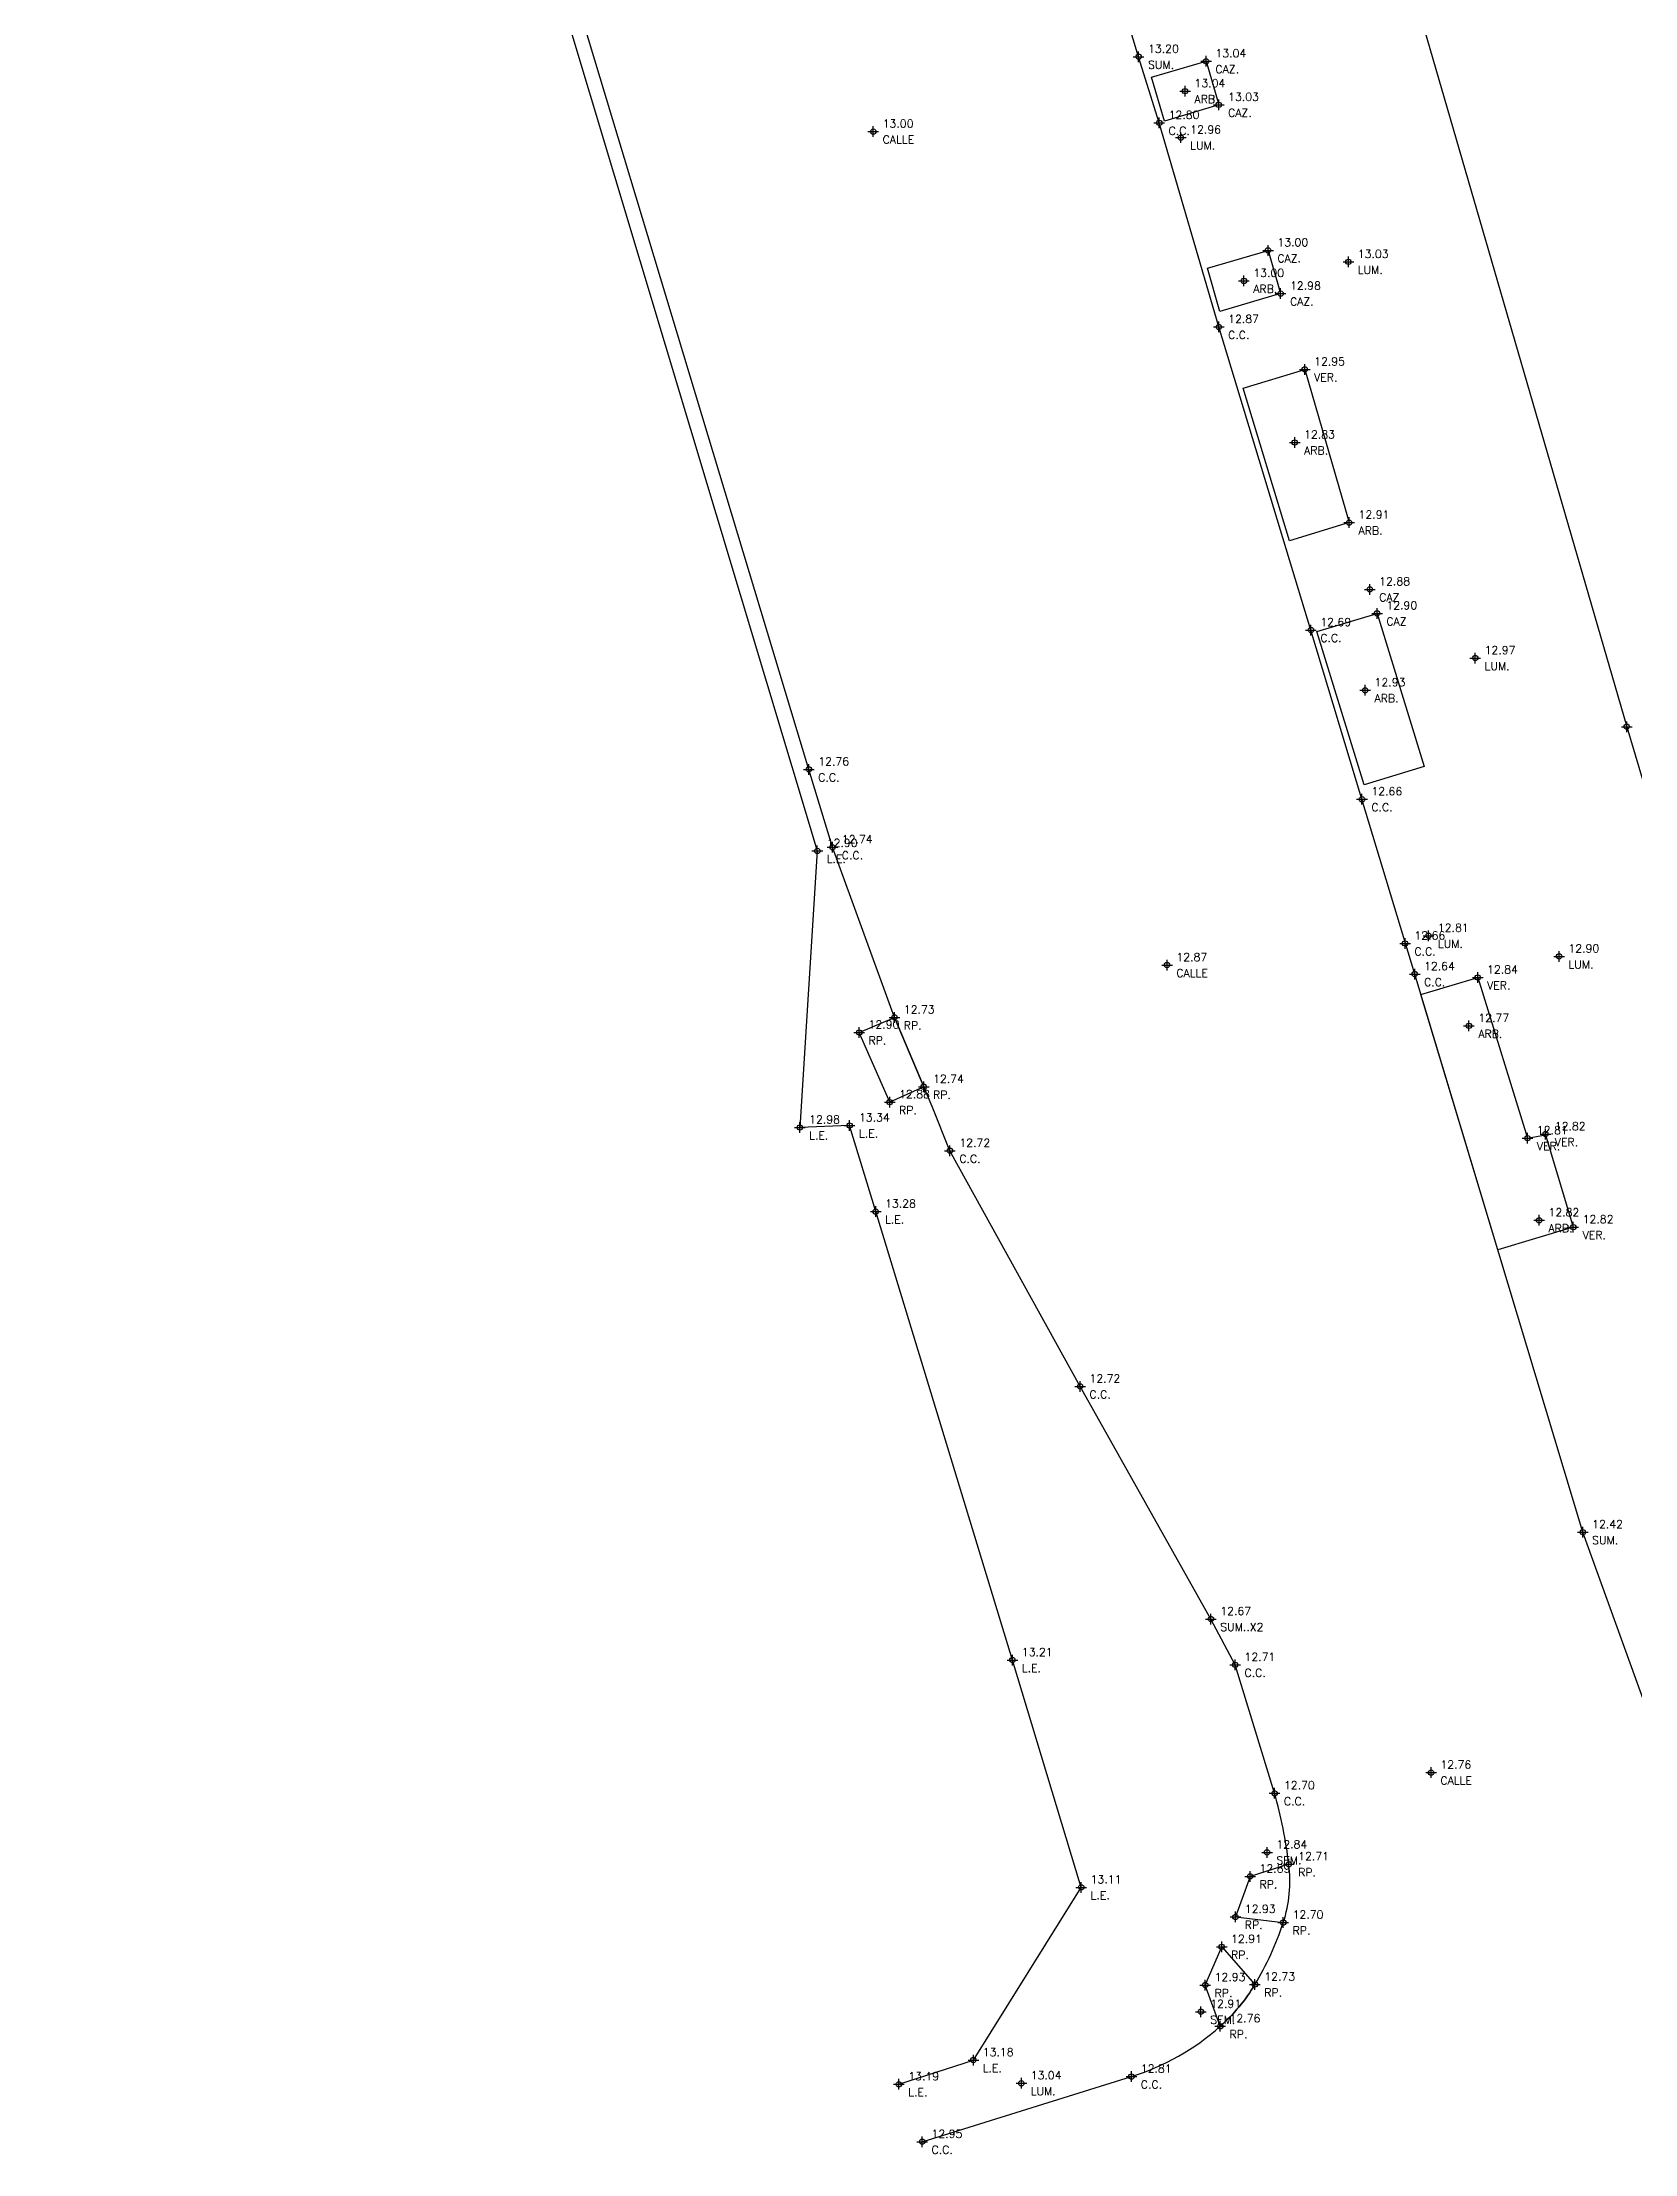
# Model space of a CAD drawing. Header units: metres. Extents: x 27389 to 27997, y 69801 to 70692.
# Drawn here: x 27672.8 to 27732.5, y 70354.8 to 70434 of the extents above; entities that cross this region are included whole.
import ezdxf

# ---------------------------------------------------------------- set-up
doc = ezdxf.new("R2010")
doc.units = ezdxf.units.M
for name, color, linetype in [('C.C.', 1, 'Continuous'), ('CAZ.', 3, 'Continuous'), ('L.E.', 130, 'Continuous'), ('Mro AU.', 8, 'Continuous'), ('RAMPAS', 5, 'Continuous'), ('VER.', 2, 'Continuous')]:
    doc.layers.add(name, color=color, linetype=linetype)
doc.styles.get("Standard").update_dxf_attribs({"font": 'simplex.shx'})

# ---------------------------------------------------------------- blocks, each defined once
blk = doc.blocks.new('*U5')
at = {"color": 0, "linetype": 'ByBlock', "lineweight": -2, "transparency": 16777216}
for p, q in [((-1, 0), (1, 0)), ((0, -1), (0, 1))]:
    blk.add_line(p, q, dxfattribs=at)
blk.add_circle((0, 0), 0.5, dxfattribs=at)

msp = doc.modelspace()

# ---------------------------------------------------------------- linework, layer by layer
at = {"layer": 'C.C.', "flags": 128}
for points in [[(27749.662, 70371.436), (27742.932, 70367.952, -0.102186), (27738.68, 70367.1, -0.144233), (27735.657, 70368.01, -0.06504), (27733.553, 70369.814), (27730.535, 70378.154), (27724.232, 70399.077), (27722.257, 70405.632), (27720.344, 70411.977), (27716.889, 70423.339), (27714.657, 70430.992), (27713.884, 70433.469), (27709.578, 70447.712), (27705.774, 70460.283), (27699.972, 70479.448), (27695.481, 70494.225), (27690.943, 70509.321), (27686.984, 70522.268), (27682.288, 70537.866), (27678.045, 70551.945), (27675.744, 70560.044), (27674.766, 70565.804)], [(27705.77, 70355.299), (27713.614, 70357.744, 0.107002), (27716.942, 70359.629, 0.074682), (27718.242, 70361.194, 0.057607), (27719.305, 70363.518, 0.109501), (27719.515, 70365.704, 0.038005), (27718.98, 70368.366), (27717.502, 70373.18), (27716.593, 70374.898), (27711.69, 70383.618), (27706.811, 70392.453), (27706.138, 70394.116), (27705.825, 70394.852), (27704.73, 70397.452), (27702.406, 70403.83), (27701.523, 70406.751), (27685.231, 70460.738)]]:
    msp.add_lwpolyline(points, format="xyb", dxfattribs=at)
at = {"layer": 'CAZ.', "flags": 128}
for points in [[(27716.411, 70433.302), (27716.888, 70431.667), (27714.848, 70431.05), (27714.367, 70432.706)], [(27718.734, 70426.211), (27719.207, 70424.589), (27716.926, 70423.924), (27716.459, 70425.547)]]:
    msp.add_lwpolyline(points, close=True, dxfattribs=at)
at = {"layer": 'CAZ.'}
for points in [[(27720.112, 70421.748), (27721.777, 70416.004), (27719.536, 70415.322), (27717.796, 70421.044)], [(27722.82, 70412.601), (27724.585, 70406.856), (27722.334, 70406.177), (27720.569, 70411.922)]]:
    msp.add_lwpolyline(points, close=True, dxfattribs=at)
at = {"layer": 'L.E.', "flags": 128}
for points in [[(27679.487, 70607.323), (27676.24, 70606.778), (27677.691, 70597.385), (27674.449, 70596.4), (27679.439, 70579.975), (27687.207, 70554.532), (27713.607, 70468.915), (27718.533, 70452.625), (27724.578, 70434.56), (27732.182, 70408.351), (27741.769, 70376.124), (27746.818, 70374.111), (27748.748, 70374.953)], [(27704.896, 70357.456), (27707.687, 70358.361), (27711.732, 70364.837), (27709.153, 70373.358), (27704.026, 70390.172), (27703.048, 70393.402), (27701.181, 70393.327)]]:
    msp.add_lwpolyline(points, dxfattribs=at)
at = {"layer": 'Mro AU.', "flags": 128}
msp.add_lwpolyline([(27655.255, 70559.891), (27659.039, 70555.34), (27660.824, 70549.39), (27664.69, 70532.302), (27667.966, 70518.35), (27667.225, 70518.114), (27667.353, 70517.017), (27668.233, 70517.247), (27672.257, 70502.074), (27679.038, 70479.422), (27684.77, 70460.499), (27701.838, 70403.693), (27701.181, 70393.327)], dxfattribs=at)
at = {"layer": 'RAMPAS', "flags": 128}
msp.add_lwpolyline([(27704.73, 70397.452), (27705.825, 70394.852), (27704.552, 70394.274), (27703.408, 70396.889)], close=True, dxfattribs=at)
for points in [[(27719.515, 70365.704), (27718.066, 70365.248), (27717.513, 70363.73), (27719.305, 70363.518, 0.109501)], [(27716.942, 70359.629), (27716.381, 70361.176), (27716.999, 70362.608), (27718.242, 70361.194, -0.074682)]]:
    msp.add_lwpolyline(points, format="xyb", close=True, dxfattribs=at)
at = {"layer": 'VER.', "flags": 128}
msp.add_lwpolyline([(27724.464, 70398.307), (27726.596, 70398.949), (27728.463, 70392.927), (27729.135, 70393.055), (27730.179, 70389.589), (27727.347, 70388.736)], close=True, dxfattribs=at)

# ---------------------------------------------------------------- block references
at = {"layer": 'VER.', "color": 1, "xscale": 0.2, "yscale": 0.2, "zscale": 0.2}
for p in [(27713.884, 70433.469, 13.203), (27716.411, 70433.302, 13.044), (27715.626, 70432.18, 13.044), (27714.657, 70430.992, 12.796), (27716.888, 70431.667, 13.033), (27703.936, 70430.664, 12.999), (27715.465, 70430.44, 12.964), (27718.734, 70426.211, 13.004), (27721.747, 70425.78, 13.029), (27717.832, 70425.067, 13.004), (27719.207, 70424.589, 12.983), (27716.889, 70423.339, 12.872), (27720.112, 70421.748, 12.954), (27719.736, 70419.009, 12.833), (27721.777, 70416.004, 12.913), (27722.552, 70413.502, 12.876), (27720.344, 70411.977, 12.69), (27722.82, 70412.601, 12.896), (27726.503, 70410.925, 12.968), (27722.376, 70409.719, 12.93), (27732.182, 70408.351, 13.033), (27701.523, 70406.751, 12.765), (27722.257, 70405.632, 12.661), (27701.838, 70403.693, 12.901), (27702.406, 70403.83, 12.74), (27723.872, 70400.224, 12.659), (27724.751, 70400.515, 12.806), (27714.948, 70399.415, 12.869), (27729.646, 70399.739, 12.902), (27724.232, 70399.077, 12.639), (27726.596, 70398.949, 12.836), (27704.73, 70397.452, 12.732), (27726.268, 70397.138, 12.767), (27703.408, 70396.889, 12.896), (27705.825, 70394.852, 12.737), (27704.552, 70394.274, 12.885), (27701.181, 70393.327, 12.978), (27703.048, 70393.402, 13.34), (27729.135, 70393.078, 12.82), (27706.811, 70392.453, 12.722), (27728.463, 70392.927, 12.813), (27704.026, 70390.172, 13.277), (27728.897, 70389.846, 12.825), (27730.179, 70389.589, 12.817), (27711.69, 70383.618, 12.718), (27730.535, 70378.154, 12.417), (27716.593, 70374.898, 12.671), (27709.153, 70373.358, 13.207), (27717.502, 70373.18, 12.714), (27724.846, 70369.14, 12.762), (27718.98, 70368.366, 12.698), (27718.697, 70366.15, 12.838), (27719.515, 70365.704, 12.71), (27711.732, 70364.837, 13.112), (27718.066, 70365.248, 12.891), (27717.513, 70363.73, 12.933), (27719.305, 70363.518, 12.705), (27716.999, 70362.608, 12.908), (27716.381, 70361.176, 12.934), (27718.242, 70361.194, 12.731), (27716.219, 70360.174, 12.907), (27716.942, 70359.629, 12.755), (27707.687, 70358.361, 13.179), (27704.896, 70357.456, 13.192), (27709.486, 70357.491, 13.038), (27713.614, 70357.744, 12.806), (27705.77, 70355.299, 12.952)]:
    msp.add_blockref('*U5', p, dxfattribs=at)

# ---------------------------------------------------------------- texts
at = {"color": 3, "linetype": 'ByBlock', "char_height": 0.3, "attachment_point": 1}
for insert in [(27715.976, 70432.03, 13.044), (27718.181, 70424.917, 13.004), (27722.726, 70409.569, 2.973)]:
    msp.add_mtext('ARB.', dxfattribs=dict(at, insert=insert))
at = {"layer": 'VER.', "color": 1, "char_height": 0.3, "attachment_point": 7}
for s, insert in [('13.20', (27714.234, 70433.619, 13.203)), ('13.04', (27716.761, 70433.452, 13.044)), ('13.04', (27715.977, 70432.33, 13.044)), ('13.03', (27717.238, 70431.817, 13.033)), ('12.80', (27715.007, 70431.142, 12.796)), ('13.00', (27704.286, 70430.814, 12.999)), ('12.96', (27715.815, 70430.59, 12.964)), ('13.00', (27719.084, 70426.361, 13.004)), ('13.03', (27722.097, 70425.93, 13.029)), ('13.00', (27718.181, 70425.217, 13.004)), ('12.98', (27719.557, 70424.739, 12.983)), ('12.87', (27717.239, 70423.489, 12.872)), ('12.95', (27720.462, 70421.898, 12.954)), ('12.83', (27720.086, 70419.159, 12.833)), ('12.91', (27722.127, 70416.154, 12.913)), ('12.88', (27722.902, 70413.652, 12.876)), ('12.90', (27723.17, 70412.751, 12.896)), ('12.69', (27720.694, 70412.127, 12.69)), ('12.97', (27726.853, 70411.075, 12.968)), ('12.93', (27722.726, 70409.869, 12.93)), ('12.76', (27701.873, 70406.901, 12.765)), ('12.66', (27722.607, 70405.782, 12.661)), ('12.74', (27702.756, 70403.98, 12.74)), ('12.90', (27702.188, 70403.843, 12.901)), ('12.66', (27724.222, 70400.374, 12.659)), ('12.81', (27725.101, 70400.665, 12.806)), ('12.87', (27715.298, 70399.565, 12.869)), ('12.64', (27724.582, 70399.227, 12.639)), ('12.90', (27729.996, 70399.889, 12.902)), ('12.84', (27726.946, 70399.099, 12.836)), ('12.90', (27703.758, 70397.039, 12.896)), ('12.73', (27705.08, 70397.602, 12.732)), ('12.77', (27726.618, 70397.288, 12.767)), ('12.74', (27706.175, 70395.002, 12.737)), ('12.88', (27704.902, 70394.424, 12.885)), ('12.98', (27701.531, 70393.477, 12.978)), ('13.34', (27703.398, 70393.552, 13.34)), ('12.81', (27728.813, 70393.077, 12.813)), ('12.82', (27729.485, 70393.228, 12.82)), ('12.72', (27707.161, 70392.603, 12.722)), ('13.28', (27704.376, 70390.322, 13.277)), ('12.82', (27729.247, 70389.996, 12.825)), ('12.82', (27730.529, 70389.739, 12.817)), ('12.72', (27712.04, 70383.768, 12.718)), ('12.42', (27730.885, 70378.304, 12.417)), ('12.67', (27716.943, 70375.048, 12.671)), ('13.21', (27709.503, 70373.508, 13.207)), ('12.71', (27717.852, 70373.33, 12.714)), ('12.76', (27725.196, 70369.29, 12.762)), ('12.70', (27719.33, 70368.516, 12.698)), ('12.84', (27719.047, 70366.3, 12.838)), ('12.89', (27718.416, 70365.398, 12.891)), ('12.71', (27719.865, 70365.854, 12.71)), ('13.11', (27712.082, 70364.987, 13.112)), ('12.93', (27717.863, 70363.88, 12.933)), ('12.70', (27719.655, 70363.668, 12.705)), ('12.91', (27717.349, 70362.758, 12.908)), ('12.93', (27716.731, 70361.326, 12.934)), ('12.73', (27718.592, 70361.344, 12.731)), ('12.91', (27716.569, 70360.324, 12.907)), ('12.76', (27717.292, 70359.779, 12.755)), ('13.18', (27708.037, 70358.511, 13.179)), ('13.19', (27705.246, 70357.606, 13.192)), ('13.04', (27709.836, 70357.641, 13.038)), ('12.81', (27713.964, 70357.894, 12.806)), ('12.95', (27706.12, 70355.449, 12.952))]:
    msp.add_mtext(s, dxfattribs=dict(at, insert=insert))
at = {"layer": 'VER.', "color": 3, "char_height": 0.3, "attachment_point": 1}
for s, insert in [('SUM.', (27714.234, 70433.319, 13.203)), ('CAZ.', (27716.761, 70433.152, 13.044)), ('ARB.', (27715.977, 70432.03, 13.044)), ('CAZ.', (27717.238, 70431.517, 13.033)), ('CALLE', (27704.286, 70430.514, 12.999)), ('C.C.', (27715.007, 70430.842, 12.796)), ('LUM.', (27715.815, 70430.29, 12.964)), ('CAZ.', (27719.084, 70426.061, 13.004)), ('LUM.', (27722.097, 70425.63, 13.029)), ('ARB.', (27718.181, 70424.917, 13.004)), ('CAZ.', (27719.557, 70424.439, 12.983)), ('C.C.', (27717.239, 70423.189, 12.872)), ('VER.', (27720.462, 70421.598, 12.954)), ('ARB.', (27720.086, 70418.859, 12.833)), ('ARB.', (27722.127, 70415.854, 12.913)), ('CAZ', (27722.902, 70413.352, 12.876)), ('CAZ', (27723.17, 70412.451, 12.896)), ('C.C.', (27720.694, 70411.827, 12.69)), ('LUM.', (27726.853, 70410.775, 12.968)), ('ARB.', (27722.726, 70409.569, 12.93)), ('C.C.', (27701.873, 70406.601, 12.765)), ('C.C.', (27722.607, 70405.482, 12.661)), ('L.E.', (27702.188, 70403.543, 12.901)), ('C.C.', (27702.756, 70403.68, 12.74)), ('LUM.', (27725.101, 70400.365, 12.806)), ('C.C.', (27724.222, 70400.074, 12.659)), ('LUM.', (27729.996, 70399.589, 12.902)), ('CALLE', (27715.298, 70399.265, 12.869)), ('C.C.', (27724.582, 70398.927, 12.639)), ('VER.', (27726.946, 70398.799, 12.836)), ('RP.', (27705.08, 70397.302, 12.732)), ('RP.', (27703.758, 70396.739, 12.896)), ('ARB.', (27726.618, 70396.988, 12.767)), ('RP.', (27704.902, 70394.124, 12.885)), ('RP.', (27706.175, 70394.702, 12.737)), ('L.E.', (27701.531, 70393.177, 12.978)), ('L.E.', (27703.398, 70393.252, 13.34)), ('VER.', (27728.813, 70392.777, 12.813)), ('VER.', (27729.485, 70392.928, 12.82)), ('C.C.', (27707.161, 70392.303, 12.722)), ('L.E.', (27704.376, 70390.022, 13.277)), ('ARB.', (27729.247, 70389.696, 12.825)), ('VER.', (27730.529, 70389.439, 12.817)), ('C.C.', (27712.04, 70383.468, 12.718)), ('SUM.', (27730.885, 70378.004, 12.417)), ('SUM..X2', (27716.943, 70374.748, 12.671)), ('L.E.', (27709.503, 70373.208, 13.207)), ('C.C.', (27717.852, 70373.03, 12.714)), ('CALLE', (27725.196, 70368.99, 12.762)), ('C.C.', (27719.33, 70368.216, 12.698)), ('SEM.', (27719.047, 70366, 12.838)), ('RP.', (27719.865, 70365.554, 12.71)), ('L.E.', (27712.082, 70364.687, 13.112)), ('RP.', (27718.416, 70365.098, 12.891)), ('RP.', (27717.863, 70363.58, 12.933)), ('RP.', (27719.655, 70363.368, 12.705)), ('RP.', (27717.349, 70362.458, 12.908)), ('RP.', (27716.731, 70361.026, 12.934)), ('RP.', (27718.592, 70361.044, 12.731)), ('SEM.', (27716.569, 70360.024, 12.907)), ('RP.', (27717.292, 70359.479, 12.755)), ('L.E.', (27708.037, 70358.211, 13.179)), ('C.C.', (27713.964, 70357.594, 12.806)), ('L.E.', (27705.246, 70357.306, 13.192)), ('LUM.', (27709.836, 70357.341, 13.038)), ('C.C.', (27706.12, 70355.149, 12.952))]:
    msp.add_mtext(s, dxfattribs=dict(at, insert=insert))

doc.saveas('drawing.dxf')
